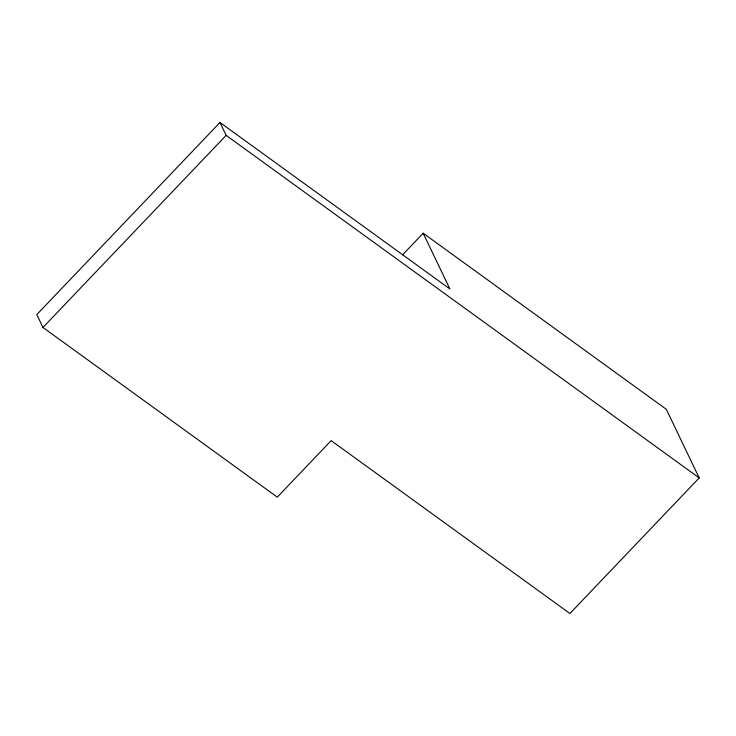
<?xml version="1.0" encoding="UTF-8"?>
<svg xmlns="http://www.w3.org/2000/svg" width="736" height="736" viewBox="0 0 736 736"><rect width="100%" height="100%" fill="white"/><g stroke="black" fill="none" stroke-linecap="round" stroke-linejoin="round"><path stroke-width="1.1" d="M423.182 233.229L449.898 288.981L219.972 122.489L36.8 314.594L42.964 327.465L277.279 497.14L331.163 440.625L569.912 613.511L699.2 477.922L666.319 409.299L423.182 233.229L402.564 254.858M42.964 327.465L226.136 135.36L219.972 122.489M226.136 135.36L699.2 477.922"/></g></svg>
